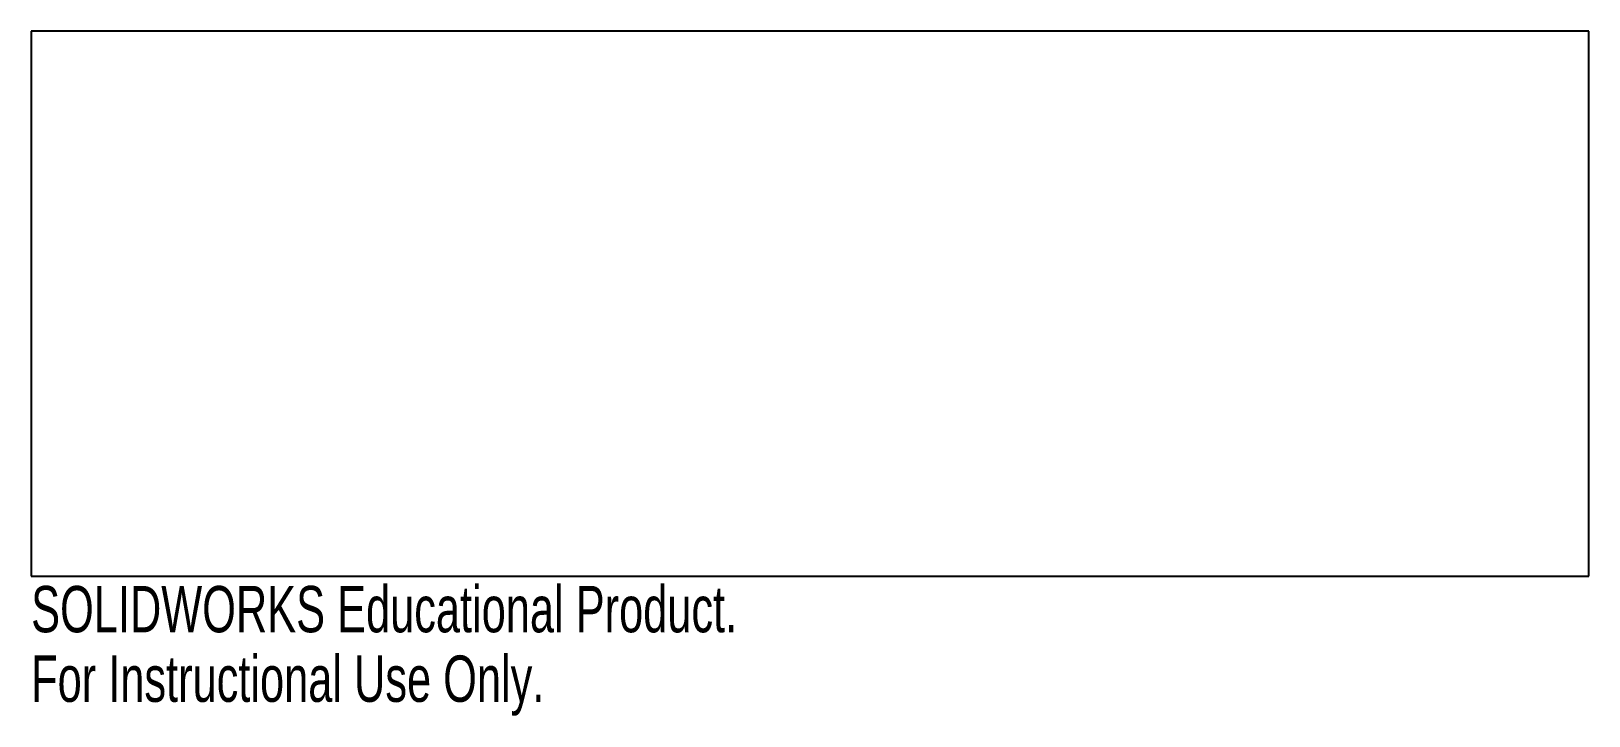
# Model space of a CAD drawing. Header units: inches. Extents: x -7.39 to -0.99, y 2.1 to 4.92.
import ezdxf

# ---------------------------------------------------------------- set-up
doc = ezdxf.new("R2010")
doc.units = ezdxf.units.IN
doc.header["$MEASUREMENT"] = 0
doc.styles.add('SLDTEXTSTYLE0', font='TXT', dxfattribs={"width": 0.7})

msp = doc.modelspace()

# ---------------------------------------------------------------- linework, layer by layer
at = {"color": 7, "linetype": 'Continuous', "lineweight": 25}
for p, q in [((-0.9935, 4.9152), (-7.3935, 4.9152)), ((-7.3935, 4.9152), (-7.3935, 2.6775)), ((-0.9935, 2.6775), (-0.9935, 4.9152)), ((-7.3935, 2.6775), (-0.9935, 2.6775))]:
    msp.add_line(p, q, dxfattribs=at)

# ---------------------------------------------------------------- texts
at = {"color": 7, "linetype": 'Continuous', "char_height": 0.1903, "attachment_point": 1, "style": 'SLDTEXTSTYLE0'}
for s, insert in [('SOLIDWORKS Educational Product.', (-7.3935, 2.6374)), ('For Instructional Use Only.', (-7.3935, 2.3519))]:
    msp.add_mtext(s, dxfattribs=dict(at, insert=insert))

doc.saveas('drawing.dxf')
